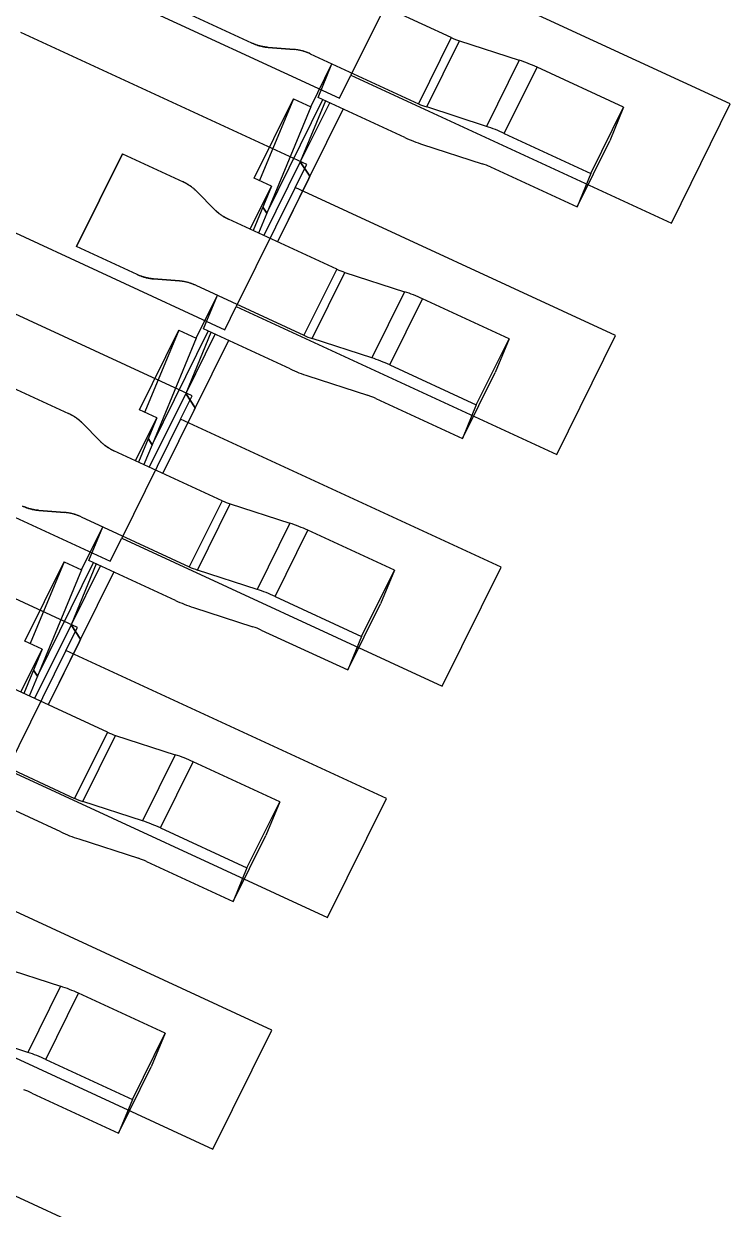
# Model space of a CAD drawing. Header units: millimetres. Extents: x 7 to 507, y -14 to 339.
# Drawn here: x 59.707 to 60.299, y 259.764 to 260.758 of the extents above; entities that cross this region are included whole.
import ezdxf

# ---------------------------------------------------------------- set-up
doc = ezdxf.new("R2010")
doc.units = ezdxf.units.MM
doc.header["$LTSCALE"] = 23.1
doc.layers.get('0').update_dxf_attribs({"linetype": 'CONTINUOUS'})
for name, color, linetype in [('_139725', 7, 'CONTINUOUS'), ('_169248', 7, 'CONTINUOUS'), ('_240873', 7, 'CONTINUOUS'), ('_255766', 7, 'CONTINUOUS'), ('_395873', 7, 'CONTINUOUS'), ('_556303', 7, 'CONTINUOUS')]:
    doc.layers.add(name, color=color, linetype=linetype)

msp = doc.modelspace()

# ---------------------------------------------------------------- linework, layer by layer
at = {"color": 4}
for p, q in [((60.03066, 260.81464), (59.98124, 260.71484)), ((60.29924, 260.69061), (60.03066, 260.81464)), ((59.98124, 260.71484), (60.24982, 260.59081)), ((60.24982, 260.59081), (60.29924, 260.69061)), ((59.93456, 260.62059), (59.88514, 260.52079)), ((60.20314, 260.49656), (59.93456, 260.62059)), ((59.88514, 260.52079), (60.15372, 260.39676)), ((60.15372, 260.39676), (60.20314, 260.49656)), ((59.83846, 260.42654), (59.78904, 260.32675)), ((60.10705, 260.30251), (59.83846, 260.42654)), ((59.78904, 260.32675), (60.05762, 260.20272)), ((60.05762, 260.20272), (60.10705, 260.30251)), ((59.74237, 260.23249), (59.69294, 260.1327)), ((60.01095, 260.10846), (59.74237, 260.23249)), ((59.69294, 260.1327), (59.96153, 260.00867)), ((59.96153, 260.00867), (60.01095, 260.10846)), ((59.91485, 259.91442), (59.64627, 260.03845)), ((59.59685, 259.93865), (59.86543, 259.81462)), ((59.86543, 259.81462), (59.91485, 259.91442)), ((59.81875, 259.72037), (59.55017, 259.8444))]:
    msp.add_line(p, q, dxfattribs=at)
at = {"color": 1}
for p, q in [((59.73208, 260.80606), (59.97163, 260.69544)), ((59.94417, 260.63999), (59.70463, 260.75061)), ((59.97163, 260.69544), (59.98124, 260.71484)), ((59.93456, 260.62059), (59.94417, 260.63999)), ((59.63598, 260.61201), (59.87553, 260.50139)), ((59.84807, 260.44595), (59.60853, 260.55657)), ((59.87553, 260.50139), (59.88514, 260.52079)), ((59.83846, 260.42654), (59.84807, 260.44595)), ((59.53989, 260.41796), (59.77943, 260.30734)), ((59.75198, 260.2519), (59.51243, 260.36252)), ((59.77943, 260.30734), (59.78904, 260.32675)), ((59.74237, 260.23249), (59.75198, 260.2519))]:
    msp.add_line(p, q, dxfattribs=at)
at = {"layer": '_139725', "color": 7}
for p, q in [((59.89815, 260.74168), (59.84733, 260.76515)), ((59.9336, 260.73627), (59.91173, 260.73807)), ((59.94719, 260.73266), (59.96534, 260.72428)), ((59.94749, 260.68824), (59.96534, 260.72428)), ((59.95369, 260.69612), (59.96534, 260.72428)), ((59.90003, 260.62842), (59.93297, 260.69495)), ((59.93297, 260.69495), (59.90466, 260.6265)), ((59.91061, 260.59907), (59.95774, 260.69425)), ((59.93297, 260.69495), (59.94749, 260.68824)), ((59.94749, 260.68824), (59.91061, 260.59907)), ((59.96322, 260.6914), (59.93881, 260.64212)), ((59.97471, 260.68642), (59.94679, 260.63005)), ((59.78967, 260.64872), (59.75123, 260.5711)), ((59.78967, 260.64872), (59.84049, 260.62525)), ((59.94679, 260.63005), (59.93881, 260.64212)), ((59.91454, 260.62171), (59.90003, 260.62842)), ((59.94596, 260.62827), (59.94679, 260.63005)), ((59.85193, 260.61731), (59.86711, 260.602)), ((59.8967, 260.58567), (59.91454, 260.62171)), ((59.91454, 260.62171), (59.89916, 260.58453)), ((59.90727, 260.60412), (59.91061, 260.59907)), ((59.8967, 260.58567), (59.87855, 260.59405)), ((59.80205, 260.54764), (59.75123, 260.5711)), ((59.83751, 260.54223), (59.81563, 260.54402)), ((59.85109, 260.53861), (59.86924, 260.53023)), ((59.85139, 260.49419), (59.86924, 260.53023)), ((59.85759, 260.50207), (59.86924, 260.53023)), ((59.80393, 260.43437), (59.83688, 260.5009)), ((59.83688, 260.5009), (59.80856, 260.43245)), ((59.81451, 260.40503), (59.86164, 260.5002)), ((59.85139, 260.49419), (59.81451, 260.40503)), ((59.83688, 260.5009), (59.85139, 260.49419)), ((59.86712, 260.49735), (59.84272, 260.44807)), ((59.87861, 260.49237), (59.85069, 260.436)), ((59.69358, 260.45467), (59.74439, 260.43121)), ((59.85069, 260.436), (59.84272, 260.44807)), ((59.81845, 260.42766), (59.80393, 260.43437)), ((59.84987, 260.43422), (59.85069, 260.436)), ((59.8006, 260.39163), (59.81845, 260.42766)), ((59.81845, 260.42766), (59.80307, 260.39049)), ((59.75583, 260.42326), (59.77101, 260.40795)), ((59.81117, 260.41008), (59.81451, 260.40503)), ((59.8006, 260.39163), (59.78245, 260.40001)), ((59.74141, 260.34818), (59.71953, 260.34997)), ((59.75499, 260.34456), (59.77314, 260.33618)), ((59.7553, 260.30015), (59.77314, 260.33618)), ((59.76149, 260.30803), (59.77314, 260.33618)), ((59.70783, 260.24032), (59.74078, 260.30685)), ((59.74078, 260.30685), (59.71246, 260.2384)), ((59.71841, 260.21098), (59.76555, 260.30615)), ((59.74078, 260.30685), (59.7553, 260.30015)), ((59.7553, 260.30015), (59.71841, 260.21098)), ((59.77103, 260.3033), (59.74662, 260.25402)), ((59.78251, 260.29832), (59.75459, 260.24195)), ((59.75459, 260.24195), (59.74662, 260.25402)), ((59.72235, 260.23362), (59.70783, 260.24032)), ((59.75377, 260.24018), (59.75459, 260.24195)), ((59.7045, 260.19758), (59.72235, 260.23362)), ((59.72235, 260.23362), (59.70697, 260.19644)), ((59.71507, 260.21603), (59.71841, 260.21098))]:
    msp.add_line(p, q, dxfattribs=at)
for points in [[(59.91173, 260.73807), (59.91109, 260.73813), (59.91046, 260.7382), (59.90982, 260.73828), (59.90919, 260.73837), (59.90855, 260.73847), (59.90792, 260.73858), (59.90729, 260.7387), (59.90666, 260.73883), (59.90603, 260.73897), (59.90541, 260.73912), (59.90478, 260.73928), (59.90416, 260.73946), (59.90354, 260.73964), (59.90293, 260.73983), (59.90232, 260.74003), (59.90171, 260.74024), (59.9011, 260.74045), (59.9005, 260.74068), (59.89991, 260.74092), (59.89932, 260.74117), (59.89873, 260.74142), (59.89815, 260.74168)], [(59.94719, 260.73266), (59.94661, 260.73292), (59.94602, 260.73318), (59.94543, 260.73342), (59.94483, 260.73366), (59.94423, 260.73389), (59.94363, 260.73411), (59.94302, 260.73432), (59.94241, 260.73452), (59.94179, 260.73471), (59.94117, 260.73489), (59.94055, 260.73506), (59.93993, 260.73522), (59.9393, 260.73537), (59.93868, 260.73551), (59.93805, 260.73564), (59.93742, 260.73577), (59.93678, 260.73588), (59.93615, 260.73598), (59.93551, 260.73607), (59.93488, 260.73615), (59.93424, 260.73621), (59.9336, 260.73627)], [(59.86711, 260.602), (59.86751, 260.60159), (59.86792, 260.6012), (59.86834, 260.60081), (59.86877, 260.60043), (59.8692, 260.60005), (59.86963, 260.59968), (59.87011, 260.59928), (59.8706, 260.5989), (59.87109, 260.59852), (59.87159, 260.59815), (59.8721, 260.59778), (59.87261, 260.59743), (59.87312, 260.59708), (59.87364, 260.59674), (59.87417, 260.59641), (59.8747, 260.59608), (59.87524, 260.59577), (59.87578, 260.59546), (59.87633, 260.59516), (59.87688, 260.59487), (59.87743, 260.59459), (59.87799, 260.59432), (59.87855, 260.59405)], [(59.81563, 260.54402), (59.815, 260.54408), (59.81436, 260.54415), (59.81372, 260.54423), (59.81309, 260.54432), (59.81245, 260.54442), (59.81182, 260.54453), (59.81119, 260.54465), (59.81056, 260.54478), (59.80993, 260.54492), (59.80931, 260.54507), (59.80868, 260.54524), (59.80806, 260.54541), (59.80745, 260.54559), (59.80683, 260.54578), (59.80622, 260.54598), (59.80561, 260.54619), (59.80501, 260.54641), (59.80441, 260.54663), (59.80381, 260.54687), (59.80322, 260.54712), (59.80263, 260.54737), (59.80205, 260.54764)], [(59.85109, 260.53861), (59.85051, 260.53888), (59.84992, 260.53913), (59.84933, 260.53938), (59.84873, 260.53961), (59.84813, 260.53984), (59.84753, 260.54006), (59.84692, 260.54027), (59.84631, 260.54047), (59.84569, 260.54066), (59.84508, 260.54084), (59.84446, 260.54101), (59.84383, 260.54117), (59.84321, 260.54132), (59.84258, 260.54147), (59.84195, 260.5416), (59.84132, 260.54172), (59.84068, 260.54183), (59.84005, 260.54193), (59.83942, 260.54202), (59.83878, 260.5421), (59.83814, 260.54217), (59.83751, 260.54223)], [(59.77101, 260.40795), (59.77142, 260.40755), (59.77183, 260.40715), (59.77224, 260.40676), (59.77267, 260.40638), (59.7731, 260.406), (59.77353, 260.40563), (59.77401, 260.40524), (59.7745, 260.40485), (59.77499, 260.40447), (59.77549, 260.4041), (59.776, 260.40373), (59.77651, 260.40338), (59.77702, 260.40303), (59.77755, 260.40269), (59.77807, 260.40236), (59.7786, 260.40204), (59.77914, 260.40172), (59.77968, 260.40141), (59.78023, 260.40112), (59.78078, 260.40083), (59.78133, 260.40054), (59.78189, 260.40027), (59.78245, 260.40001)], [(59.71953, 260.34997), (59.7189, 260.35003), (59.71826, 260.3501), (59.71763, 260.35018), (59.71699, 260.35027), (59.71636, 260.35037), (59.71572, 260.35048), (59.71509, 260.3506), (59.71446, 260.35073), (59.71383, 260.35088), (59.71321, 260.35103), (59.71259, 260.35119), (59.71197, 260.35136), (59.71135, 260.35154), (59.71073, 260.35173), (59.71012, 260.35193), (59.70951, 260.35214), (59.70891, 260.35236), (59.70831, 260.35259), (59.70771, 260.35282), (59.70712, 260.35307), (59.70653, 260.35332), (59.70595, 260.35359)], [(59.75499, 260.34456), (59.75441, 260.34483), (59.75382, 260.34508), (59.75323, 260.34533), (59.75264, 260.34557), (59.75204, 260.34579), (59.75143, 260.34601), (59.75082, 260.34622), (59.75021, 260.34642), (59.7496, 260.34661), (59.74898, 260.34679), (59.74836, 260.34696), (59.74773, 260.34712), (59.74711, 260.34728), (59.74648, 260.34742), (59.74585, 260.34755), (59.74522, 260.34767), (59.74459, 260.34778), (59.74395, 260.34788), (59.74332, 260.34797), (59.74268, 260.34805), (59.74205, 260.34812), (59.74141, 260.34818)]]:
    msp.add_lwpolyline(points, dxfattribs=at)
for centre, radius, start, end in [((59.82329, 260.58801), 0.04102, 58.60717, 65.22143), ((59.82407, 260.58926), 0.03955, 51.83716, 58.61759), ((59.82548, 260.59105), 0.03727, 44.79617, 51.84723), ((59.7272, 260.39396), 0.04102, 58.60717, 65.22143), ((59.72797, 260.39522), 0.03955, 51.83716, 58.61759), ((59.72938, 260.397), 0.03727, 44.79617, 51.84723)]:
    msp.add_arc(centre, radius, start, end, dxfattribs=at)
at = {"layer": '_169248', "color": 7}
for p, q in [((59.68783, 259.96733), (59.73781, 259.95111)), ((59.82545, 259.91168), (59.75286, 259.9452)), ((59.71036, 259.89566), (59.66038, 259.91188)), ((59.798, 259.85624), (59.82545, 259.91168)), ((59.82545, 259.91168), (59.81381, 259.88352)), ((59.72541, 259.88976), (59.798, 259.85624)), ((59.78635, 259.82808), (59.81381, 259.88352)), ((59.71376, 259.8616), (59.78635, 259.82808)), ((59.798, 259.85624), (59.78635, 259.82808))]:
    msp.add_line(p, q, dxfattribs=at)
at = {"layer": '_169248', "color": 9}
for p, q in [((59.73781, 259.95111), (59.71036, 259.89566)), ((59.72541, 259.88976), (59.75286, 259.9452))]:
    msp.add_line(p, q, dxfattribs=at)
at = {"layer": '_169248', "color": 7}
for centre, radius, start, end in [((59.69585, 259.82193), 0.13582, 65.17819, 72.00223), ((59.66802, 259.76554), 0.13684, 65.20363, 71.97678), ((59.68784, 259.80557), 0.06174, 65.17819, 72.00223)]:
    msp.add_arc(centre, radius, start, end, dxfattribs=at)
at = {"layer": '_240873', "color": 7}
for p, q in [((60.06538, 260.7462), (59.97465, 260.7881)), ((59.89815, 260.74168), (59.84733, 260.76515)), ((60.07223, 260.74352), (60.12221, 260.7273)), ((59.91173, 260.73807), (59.9336, 260.73627)), ((59.94719, 260.73266), (60.03793, 260.69076)), ((60.20985, 260.68787), (60.13726, 260.72139)), ((59.91061, 260.59907), (59.95774, 260.69425)), ((59.95996, 260.69323), (59.93881, 260.64212)), ((60.02628, 260.6626), (59.95369, 260.69612)), ((60.09475, 260.67185), (60.04477, 260.68808)), ((60.18239, 260.63243), (60.20985, 260.68787)), ((60.20985, 260.68787), (60.1982, 260.65971)), ((60.1098, 260.66595), (60.18239, 260.63243)), ((60.04133, 260.6567), (60.09131, 260.64048)), ((60.17074, 260.60427), (60.1982, 260.65971)), ((59.93881, 260.64212), (59.90823, 260.58035)), ((59.93881, 260.64212), (59.94679, 260.63005)), ((60.09815, 260.63779), (60.17074, 260.60427)), ((59.94679, 260.63005), (59.91958, 260.57511)), ((59.94598, 260.62826), (59.91964, 260.57508)), ((59.94679, 260.63005), (59.94598, 260.62826)), ((60.18239, 260.63243), (60.17074, 260.60427)), ((59.91061, 260.59907), (59.90727, 260.60412)), ((59.91061, 260.59907), (59.90372, 260.58243))]:
    msp.add_line(p, q, dxfattribs=at)
at = {"layer": '_240873', "color": 9}
for p, q in [((60.06538, 260.7462), (60.03793, 260.69076)), ((60.04477, 260.68808), (60.07223, 260.74352)), ((60.12221, 260.7273), (60.09475, 260.67185)), ((60.1098, 260.66595), (60.13726, 260.72139))]:
    msp.add_line(p, q, dxfattribs=at)
at = {"layer": '_240873', "color": 7}
msp.add_lwpolyline([(59.89815, 260.74168), (59.89869, 260.74144), (59.89923, 260.7412), (59.89978, 260.74097), (59.90033, 260.74075), (59.90088, 260.74054), (59.90144, 260.74033), (59.90203, 260.74012), (59.90262, 260.73993), (59.90321, 260.73974), (59.9038, 260.73956), (59.9044, 260.73939), (59.905, 260.73922), (59.9056, 260.73907), (59.90621, 260.73893), (59.90682, 260.73879), (59.90743, 260.73867), (59.90804, 260.73855), (59.90865, 260.73845), (59.90927, 260.73835), (59.90988, 260.73827), (59.9105, 260.73819), (59.91111, 260.73813), (59.91173, 260.73807)], dxfattribs=at)
for centre, radius, start, end in [((60.09147, 260.80267), 0.0622, 245.20363, 251.97678), ((59.93041, 260.6976), 0.0388, 78.4075, 85.28226), ((59.93009, 260.69589), 0.04055, 71.76834, 78.44297), ((59.92983, 260.69507), 0.04141, 65.21476, 71.78793), ((60.08024, 260.59812), 0.13582, 65.17819, 72.00223), ((60.06384, 260.74679), 0.06174, 245.17819, 252.00223), ((60.05241, 260.54173), 0.13684, 65.20363, 71.97678), ((60.08367, 260.78682), 0.13684, 245.20363, 251.97678), ((60.07224, 260.58176), 0.06174, 65.17819, 72.00223)]:
    msp.add_arc(centre, radius, start, end, dxfattribs=at)
at = {"layer": '_255766', "color": 7}
for p, q in [((59.77709, 260.16406), (59.68635, 260.20596)), ((59.78393, 260.16137), (59.83391, 260.14515)), ((59.6589, 260.15052), (59.74963, 260.10861)), ((59.92155, 260.10573), (59.84896, 260.13925)), ((59.73799, 260.08046), (59.6654, 260.11398)), ((59.80645, 260.08971), (59.75648, 260.10593)), ((59.8941, 260.05029), (59.92155, 260.10573)), ((59.92155, 260.10573), (59.9099, 260.07757)), ((59.82151, 260.08381), (59.8941, 260.05029)), ((59.88245, 260.02213), (59.9099, 260.07757)), ((59.75304, 260.07455), (59.80302, 260.05833)), ((59.80986, 260.05565), (59.88245, 260.02213)), ((59.8941, 260.05029), (59.88245, 260.02213))]:
    msp.add_line(p, q, dxfattribs=at)
at = {"layer": '_255766', "color": 9}
for p, q in [((59.77709, 260.16406), (59.74963, 260.10861)), ((59.75648, 260.10593), (59.78393, 260.16137)), ((59.83391, 260.14515), (59.80645, 260.08971)), ((59.82151, 260.08381), (59.84896, 260.13925))]:
    msp.add_line(p, q, dxfattribs=at)
at = {"layer": '_255766', "color": 7}
for centre, radius, start, end in [((59.80318, 260.22052), 0.0622, 245.20363, 251.97678), ((59.79194, 260.01598), 0.13582, 65.17819, 72.00223), ((59.77555, 260.16465), 0.06174, 245.17819, 252.00223), ((59.76412, 259.95958), 0.13684, 65.20363, 71.97678), ((59.79538, 260.20468), 0.13684, 245.20363, 251.97678), ((59.78394, 259.99962), 0.06174, 65.17819, 72.00223)]:
    msp.add_arc(centre, radius, start, end, dxfattribs=at)
at = {"layer": '_395873', "color": 9}
for p, q in [((59.75123, 260.5711), (59.78967, 260.64872)), ((59.96929, 260.55215), (59.94183, 260.49671)), ((59.94867, 260.49403), (59.97613, 260.54947)), ((60.02611, 260.53325), (59.99865, 260.47781)), ((60.0137, 260.4719), (60.04116, 260.52735))]:
    msp.add_line(p, q, dxfattribs=at)
at = {"layer": '_395873', "color": 7}
for p, q in [((59.78967, 260.64872), (59.84049, 260.62525)), ((59.86711, 260.602), (59.85193, 260.61731)), ((59.96929, 260.55215), (59.87855, 260.59405)), ((59.80205, 260.54764), (59.75123, 260.5711)), ((59.81563, 260.54402), (59.83751, 260.54223)), ((59.97613, 260.54947), (60.02611, 260.53325)), ((59.85109, 260.53861), (59.94183, 260.49671)), ((60.11375, 260.49383), (60.04116, 260.52735)), ((59.81451, 260.40503), (59.86164, 260.5002)), ((59.86386, 260.49918), (59.84272, 260.44807)), ((59.93018, 260.46855), (59.85759, 260.50207)), ((59.99865, 260.47781), (59.94867, 260.49403)), ((60.08629, 260.43838), (60.11375, 260.49383)), ((60.11375, 260.49383), (60.1021, 260.46567)), ((60.0137, 260.4719), (60.08629, 260.43838)), ((60.07464, 260.41022), (60.1021, 260.46567)), ((59.94523, 260.46265), (59.99521, 260.44643)), ((59.84272, 260.44807), (59.81213, 260.3863)), ((59.84272, 260.44807), (59.85069, 260.436)), ((59.85069, 260.436), (59.82348, 260.38106)), ((59.84988, 260.43422), (59.82354, 260.38103)), ((59.85069, 260.436), (59.84988, 260.43422)), ((60.00205, 260.44375), (60.07464, 260.41022)), ((60.08629, 260.43838), (60.07464, 260.41022)), ((59.81451, 260.40503), (59.80762, 260.38838)), ((59.81451, 260.40503), (59.81117, 260.41008))]:
    msp.add_line(p, q, dxfattribs=at)
for points in [[(59.85193, 260.61731), (59.85152, 260.61771), (59.85111, 260.61811), (59.85069, 260.6185), (59.85027, 260.61888), (59.84984, 260.61926), (59.8494, 260.61963), (59.84892, 260.62002), (59.84844, 260.62041), (59.84794, 260.62079), (59.84745, 260.62116), (59.84694, 260.62153), (59.84643, 260.62188), (59.84591, 260.62223), (59.84539, 260.62257), (59.84486, 260.6229), (59.84433, 260.62323), (59.8438, 260.62354), (59.84325, 260.62385), (59.84271, 260.62415), (59.84216, 260.62444), (59.84161, 260.62472), (59.84105, 260.62499), (59.84049, 260.62525)], [(59.87855, 260.59405), (59.87801, 260.59431), (59.87748, 260.59457), (59.87695, 260.59483), (59.87643, 260.59511), (59.87591, 260.59539), (59.87539, 260.59568), (59.87486, 260.59599), (59.87433, 260.59631), (59.87381, 260.59663), (59.87329, 260.59697), (59.87278, 260.59731), (59.87228, 260.59766), (59.87177, 260.59801), (59.87128, 260.59838), (59.87079, 260.59875), (59.87031, 260.59913), (59.86983, 260.59952), (59.86936, 260.59991), (59.86889, 260.60031), (59.86844, 260.60072), (59.86799, 260.60114), (59.86754, 260.60157), (59.86711, 260.602)], [(59.80205, 260.54764), (59.80259, 260.54739), (59.80313, 260.54715), (59.80368, 260.54692), (59.80423, 260.5467), (59.80478, 260.54649), (59.80534, 260.54628), (59.80593, 260.54608), (59.80652, 260.54588), (59.80711, 260.54569), (59.8077, 260.54551), (59.8083, 260.54534), (59.8089, 260.54518), (59.80951, 260.54502), (59.81011, 260.54488), (59.81072, 260.54475), (59.81133, 260.54462), (59.81194, 260.54451), (59.81255, 260.5444), (59.81317, 260.54431), (59.81378, 260.54422), (59.8144, 260.54414), (59.81502, 260.54408), (59.81563, 260.54402)]]:
    msp.add_lwpolyline(points, dxfattribs=at)
for centre, radius, start, end in [((59.99537, 260.60862), 0.0622, 245.20363, 251.97678), ((59.83432, 260.50355), 0.0388, 78.4075, 85.28226), ((59.83399, 260.50184), 0.04055, 71.76834, 78.44297), ((59.83373, 260.50102), 0.04141, 65.21476, 71.78793), ((59.98414, 260.40407), 0.13582, 65.17819, 72.00223), ((59.96775, 260.55274), 0.06174, 245.17819, 252.00223), ((59.95631, 260.34768), 0.13684, 65.20363, 71.97678), ((59.98757, 260.59278), 0.13684, 245.20363, 251.97678), ((59.97614, 260.38771), 0.06174, 65.17819, 72.00223)]:
    msp.add_arc(centre, radius, start, end, dxfattribs=at)
at = {"layer": '_556303', "color": 7}
for p, q in [((59.69358, 260.45467), (59.74439, 260.43121)), ((59.77101, 260.40795), (59.75583, 260.42326)), ((59.87319, 260.3581), (59.78245, 260.40001)), ((59.88003, 260.35542), (59.93001, 260.3392)), ((59.71953, 260.34997), (59.74141, 260.34818)), ((59.75499, 260.34456), (59.84573, 260.30266)), ((60.01765, 260.29978), (59.94506, 260.3333)), ((59.71841, 260.21098), (59.76555, 260.30615)), ((59.76776, 260.30513), (59.74662, 260.25402)), ((59.83408, 260.2745), (59.76149, 260.30803)), ((59.90255, 260.28376), (59.85257, 260.29998)), ((59.99019, 260.24434), (60.01765, 260.29978)), ((60.01765, 260.29978), (60.006, 260.27162)), ((59.9176, 260.27786), (59.99019, 260.24434)), ((59.84914, 260.2686), (59.89911, 260.25238)), ((59.97855, 260.21618), (60.006, 260.27162)), ((59.74662, 260.25402), (59.71603, 260.19225)), ((59.74662, 260.25402), (59.75459, 260.24195)), ((59.90596, 260.2497), (59.97855, 260.21618)), ((59.75459, 260.24195), (59.72739, 260.18701)), ((59.75379, 260.24017), (59.72745, 260.18698)), ((59.75459, 260.24195), (59.75378, 260.24017)), ((59.99019, 260.24434), (59.97855, 260.21618)), ((59.71841, 260.21098), (59.71507, 260.21603)), ((59.71841, 260.21098), (59.71153, 260.19433))]:
    msp.add_line(p, q, dxfattribs=at)
at = {"layer": '_556303', "color": 9}
for p, q in [((59.87319, 260.3581), (59.84573, 260.30266)), ((59.85257, 260.29998), (59.88003, 260.35542)), ((59.93001, 260.3392), (59.90255, 260.28376)), ((59.9176, 260.27786), (59.94506, 260.3333))]:
    msp.add_line(p, q, dxfattribs=at)
at = {"layer": '_556303', "color": 7}
for points in [[(59.75583, 260.42326), (59.75542, 260.42367), (59.75501, 260.42406), (59.75459, 260.42445), (59.75417, 260.42484), (59.75374, 260.42521), (59.7533, 260.42558), (59.75282, 260.42598), (59.75234, 260.42636), (59.75185, 260.42674), (59.75135, 260.42712), (59.75084, 260.42748), (59.75033, 260.42783), (59.74982, 260.42818), (59.74929, 260.42852), (59.74877, 260.42885), (59.74823, 260.42918), (59.7477, 260.42949), (59.74716, 260.4298), (59.74661, 260.4301), (59.74606, 260.43039), (59.74551, 260.43067), (59.74495, 260.43094), (59.74439, 260.43121)], [(59.78245, 260.40001), (59.78191, 260.40026), (59.78138, 260.40052), (59.78085, 260.40079), (59.78033, 260.40106), (59.77981, 260.40134), (59.77929, 260.40163), (59.77876, 260.40194), (59.77823, 260.40226), (59.77771, 260.40258), (59.7772, 260.40292), (59.77668, 260.40326), (59.77618, 260.40361), (59.77568, 260.40396), (59.77518, 260.40433), (59.77469, 260.4047), (59.77421, 260.40508), (59.77373, 260.40547), (59.77326, 260.40586), (59.77279, 260.40627), (59.77234, 260.40668), (59.77189, 260.40709), (59.77144, 260.40752), (59.77101, 260.40795)], [(59.70595, 260.35359), (59.70649, 260.35334), (59.70703, 260.35311), (59.70758, 260.35288), (59.70813, 260.35265), (59.70869, 260.35244), (59.70924, 260.35224), (59.70983, 260.35203), (59.71042, 260.35183), (59.71101, 260.35164), (59.71161, 260.35146), (59.7122, 260.35129), (59.71281, 260.35113), (59.71341, 260.35098), (59.71401, 260.35083), (59.71462, 260.3507), (59.71523, 260.35057), (59.71584, 260.35046), (59.71646, 260.35035), (59.71707, 260.35026), (59.71768, 260.35017), (59.7183, 260.3501), (59.71892, 260.35003), (59.71953, 260.34997)]]:
    msp.add_lwpolyline(points, dxfattribs=at)
for centre, radius, start, end in [((59.89927, 260.41457), 0.0622, 245.20363, 251.97678), ((59.73822, 260.30951), 0.0388, 78.4075, 85.28226), ((59.73789, 260.30779), 0.04055, 71.76834, 78.44297), ((59.73764, 260.30697), 0.04141, 65.21476, 71.78793), ((59.88804, 260.21002), 0.13582, 65.17819, 72.00223), ((59.87165, 260.3587), 0.06174, 245.17819, 252.00223), ((59.86021, 260.15363), 0.13684, 65.20363, 71.97678), ((59.89147, 260.39873), 0.13684, 245.20363, 251.97678), ((59.88004, 260.19366), 0.06174, 65.17819, 72.00223)]:
    msp.add_arc(centre, radius, start, end, dxfattribs=at)

doc.saveas('drawing.dxf')
